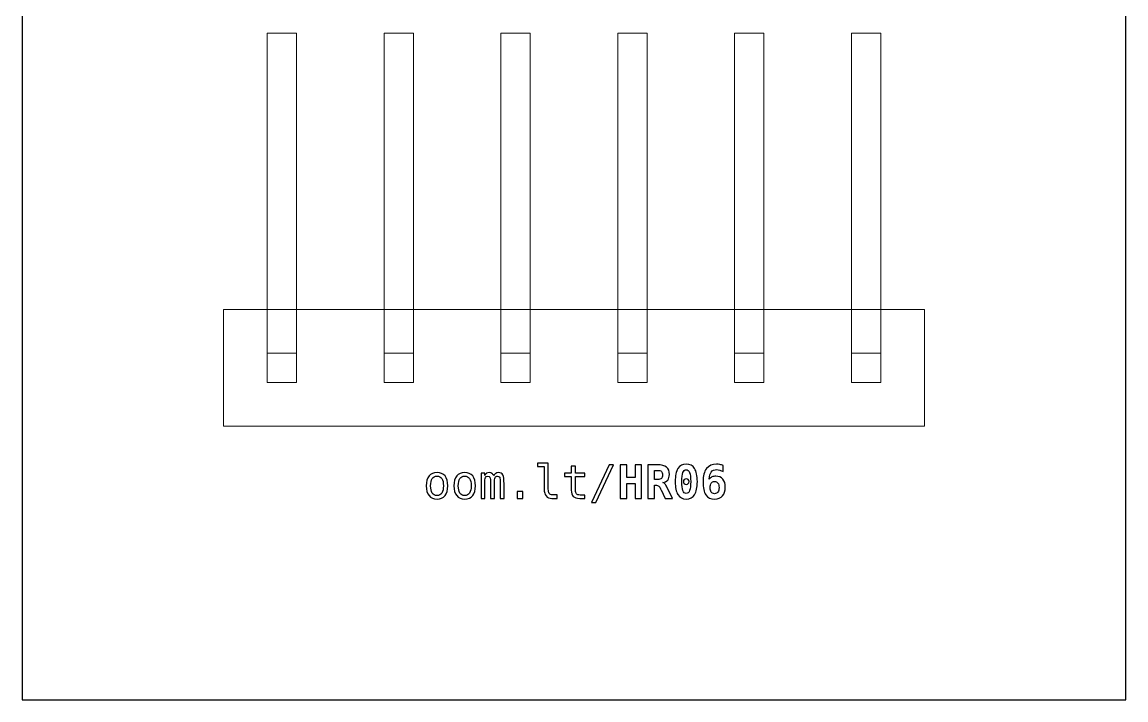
# Model space of a CAD drawing. Header units: centimetres. Extents: x -11.7 to -9.3, y -16.05 to -13.65.
# Drawn here: x -11.7 to -9.3, y -16.05 to -14.578 of the extents above; entities that cross this region are included whole.
import ezdxf

# ---------------------------------------------------------------- set-up
doc = ezdxf.new("R2010")
doc.units = ezdxf.units.CM
doc.header["$MEASUREMENT"] = 0
doc.layers.add('Layer 1', color=7, linetype='Continuous')

msp = doc.modelspace()

# ---------------------------------------------------------------- linework, layer by layer
at = {"layer": 'Layer 1', "color": 7}
msp.add_lwpolyline([(-11.7, -16.05), (-9.3, -16.05), (-9.3, -13.65), (-11.7, -13.65), (-11.7, -16.05)], close=True, dxfattribs=at)
at = {"layer": 'Layer 1', "color": 7, "lineweight": 20}
for points in [[(-11.167, -15.29659), (-11.103, -15.29659), (-11.103, -14.60159), (-11.167, -14.60159), (-11.167, -15.29659)], [(-10.913, -15.29659), (-10.849, -15.29659), (-10.849, -14.60159), (-10.913, -14.60159), (-10.913, -15.29659)], [(-10.659, -15.29659), (-10.595, -15.29659), (-10.595, -14.60159), (-10.659, -14.60159), (-10.659, -15.29659)], [(-10.405, -15.29659), (-10.341, -15.29659), (-10.341, -14.60159), (-10.405, -14.60159), (-10.405, -15.29659)], [(-10.151, -15.29659), (-10.087, -15.29659), (-10.087, -14.60159), (-10.151, -14.60159), (-10.151, -15.29659)], [(-9.897, -15.29655), (-9.833, -15.29655), (-9.833, -14.60155), (-9.897, -14.60155), (-9.897, -15.29655)], [(-11.262, -15.45555), (-9.738, -15.45555), (-9.738, -15.20155), (-11.262, -15.20155), (-11.262, -15.45555)], [(-11.167, -15.36055), (-11.103, -15.36055), (-11.103, -15.29655), (-11.167, -15.29655), (-11.167, -15.36055)], [(-10.913, -15.36055), (-10.849, -15.36055), (-10.849, -15.29655), (-10.913, -15.29655), (-10.913, -15.36055)], [(-10.659, -15.36055), (-10.595, -15.36055), (-10.595, -15.29655), (-10.659, -15.29655), (-10.659, -15.36055)], [(-10.405, -15.36055), (-10.341, -15.36055), (-10.341, -15.29655), (-10.405, -15.29655), (-10.405, -15.36055)], [(-10.151, -15.36055), (-10.087, -15.36055), (-10.087, -15.29655), (-10.151, -15.29655), (-10.151, -15.36055)], [(-9.897, -15.36055), (-9.833, -15.36055), (-9.833, -15.29655), (-9.897, -15.29655), (-9.897, -15.36055)]]:
    msp.add_lwpolyline(points, close=True, dxfattribs=at)
at = {"layer": 'Layer 1', "color": 250}
for points, knots in [([(-10.55587, -15.59235), (-10.55587, -15.59639), (-10.55513, -15.59942), (-10.55365, -15.60147), (-10.55365, -15.60147), (-10.55217, -15.60352), (-10.54998, -15.60455), (-10.54708, -15.60455), (-10.54708, -15.60455), (-10.54708, -15.60455), (-10.53658, -15.60455), (-10.53658, -15.60455), (-10.53658, -15.60455), (-10.53658, -15.60455), (-10.53658, -15.61217), (-10.53658, -15.61217), (-10.53658, -15.61217), (-10.53658, -15.61217), (-10.54795, -15.61217), (-10.54795, -15.61217), (-10.54795, -15.61217), (-10.55333, -15.61217), (-10.55748, -15.61044), (-10.56043, -15.60699), (-10.56043, -15.60699), (-10.56338, -15.60354), (-10.56485, -15.59865), (-10.56485, -15.59235), (-10.56485, -15.59235), (-10.56485, -15.59235), (-10.56485, -15.54268), (-10.56485, -15.54268), (-10.56485, -15.54268), (-10.56485, -15.54268), (-10.57925, -15.54268), (-10.57925, -15.54268), (-10.57925, -15.54268), (-10.57925, -15.54268), (-10.57925, -15.53565), (-10.57925, -15.53565), (-10.57925, -15.53565), (-10.57925, -15.53565), (-10.55587, -15.53565), (-10.55587, -15.53565), (-10.55587, -15.53565), (-10.55587, -15.53565), (-10.55587, -15.59235), (-10.55587, -15.59235)], [0, 0, 0, 0, 0.0833333, 0.0833333, 0.0833333, 0.0833333, 0.1666667, 0.1666667, 0.1666667, 0.1666667, 0.25, 0.25, 0.25, 0.25, 0.3333333, 0.3333333, 0.3333333, 0.3333333, 0.4166667, 0.4166667, 0.4166667, 0.4166667, 0.5, 0.5, 0.5, 0.5, 0.5833333, 0.5833333, 0.5833333, 0.5833333, 0.6666667, 0.6666667, 0.6666667, 0.6666667, 0.75, 0.75, 0.75, 0.75, 0.8333333, 0.8333333, 0.8333333, 0.8333333, 0.9166667, 0.9166667, 0.9166667, 0.9166667, 1, 1, 1, 1]), ([(-10.49687, -15.54195), (-10.49687, -15.54195), (-10.49687, -15.55748), (-10.49687, -15.55748), (-10.49687, -15.55748), (-10.49687, -15.55748), (-10.47645, -15.55748), (-10.47645, -15.55748), (-10.47645, -15.55748), (-10.47645, -15.55748), (-10.47645, -15.56447), (-10.47645, -15.56447), (-10.47645, -15.56447), (-10.47645, -15.56447), (-10.49687, -15.56447), (-10.49687, -15.56447), (-10.49687, -15.56447), (-10.49687, -15.56447), (-10.49687, -15.59415), (-10.49687, -15.59415), (-10.49687, -15.59415), (-10.49687, -15.59819), (-10.49611, -15.601), (-10.49457, -15.60259), (-10.49457, -15.60259), (-10.49304, -15.60419), (-10.49037, -15.60499), (-10.48657, -15.60499), (-10.48657, -15.60499), (-10.48657, -15.60499), (-10.47645, -15.60499), (-10.47645, -15.60499), (-10.47645, -15.60499), (-10.47645, -15.60499), (-10.47645, -15.61217), (-10.47645, -15.61217), (-10.47645, -15.61217), (-10.47645, -15.61217), (-10.48744, -15.61217), (-10.48744, -15.61217), (-10.48744, -15.61217), (-10.49419, -15.61217), (-10.49894, -15.61082), (-10.50171, -15.60812), (-10.50171, -15.60812), (-10.50447, -15.60542), (-10.50586, -15.60075), (-10.50586, -15.59415), (-10.50586, -15.59415), (-10.50586, -15.59415), (-10.50586, -15.56447), (-10.50586, -15.56447), (-10.50586, -15.56447), (-10.50586, -15.56447), (-10.52046, -15.56447), (-10.52046, -15.56447), (-10.52046, -15.56447), (-10.52046, -15.56447), (-10.52046, -15.55748), (-10.52046, -15.55748), (-10.52046, -15.55748), (-10.52046, -15.55748), (-10.50586, -15.55748), (-10.50586, -15.55748), (-10.50586, -15.55748), (-10.50586, -15.55748), (-10.50586, -15.54195), (-10.50586, -15.54195), (-10.50586, -15.54195), (-10.50586, -15.54195), (-10.49687, -15.54195), (-10.49687, -15.54195)], [0, 0, 0, 0, 0.0555556, 0.0555556, 0.0555556, 0.0555556, 0.1111111, 0.1111111, 0.1111111, 0.1111111, 0.1666667, 0.1666667, 0.1666667, 0.1666667, 0.2222222, 0.2222222, 0.2222222, 0.2222222, 0.2777778, 0.2777778, 0.2777778, 0.2777778, 0.3333333, 0.3333333, 0.3333333, 0.3333333, 0.3888889, 0.3888889, 0.3888889, 0.3888889, 0.4444444, 0.4444444, 0.4444444, 0.4444444, 0.5, 0.5, 0.5, 0.5, 0.5555556, 0.5555556, 0.5555556, 0.5555556, 0.6111111, 0.6111111, 0.6111111, 0.6111111, 0.6666667, 0.6666667, 0.6666667, 0.6666667, 0.7222222, 0.7222222, 0.7222222, 0.7222222, 0.7777778, 0.7777778, 0.7777778, 0.7777778, 0.8333333, 0.8333333, 0.8333333, 0.8333333, 0.8888889, 0.8888889, 0.8888889, 0.8888889, 0.9444444, 0.9444444, 0.9444444, 0.9444444, 1, 1, 1, 1]), ([(-10.42323, -15.53926), (-10.42323, -15.53926), (-10.41394, -15.53926), (-10.41394, -15.53926), (-10.41394, -15.53926), (-10.41394, -15.53926), (-10.45233, -15.62145), (-10.45233, -15.62145), (-10.45233, -15.62145), (-10.45233, -15.62145), (-10.46167, -15.62145), (-10.46167, -15.62145), (-10.46167, -15.62145), (-10.46167, -15.62145), (-10.42323, -15.53926), (-10.42323, -15.53926)], [0, 0, 0, 0, 0.25, 0.25, 0.25, 0.25, 0.5, 0.5, 0.5, 0.5, 0.75, 0.75, 0.75, 0.75, 1, 1, 1, 1]), ([(-10.39976, -15.53926), (-10.39976, -15.53926), (-10.38535, -15.53926), (-10.38535, -15.53926), (-10.38535, -15.53926), (-10.38535, -15.53926), (-10.38535, -15.56705), (-10.38535, -15.56705), (-10.38535, -15.56705), (-10.38535, -15.56705), (-10.36732, -15.56705), (-10.36732, -15.56705), (-10.36732, -15.56705), (-10.36732, -15.56705), (-10.36732, -15.53926), (-10.36732, -15.53926), (-10.36732, -15.53926), (-10.36732, -15.53926), (-10.35292, -15.53926), (-10.35292, -15.53926), (-10.35292, -15.53926), (-10.35292, -15.53926), (-10.35292, -15.61217), (-10.35292, -15.61217), (-10.35292, -15.61217), (-10.35292, -15.61217), (-10.36732, -15.61217), (-10.36732, -15.61217), (-10.36732, -15.61217), (-10.36732, -15.61217), (-10.36732, -15.57975), (-10.36732, -15.57975), (-10.36732, -15.57975), (-10.36732, -15.57975), (-10.38535, -15.57975), (-10.38535, -15.57975), (-10.38535, -15.57975), (-10.38535, -15.57975), (-10.38535, -15.61217), (-10.38535, -15.61217), (-10.38535, -15.61217), (-10.38535, -15.61217), (-10.39976, -15.61217), (-10.39976, -15.61217), (-10.39976, -15.61217), (-10.39976, -15.61217), (-10.39976, -15.53926), (-10.39976, -15.53926)], [0, 0, 0, 0, 0.0833333, 0.0833333, 0.0833333, 0.0833333, 0.1666667, 0.1666667, 0.1666667, 0.1666667, 0.25, 0.25, 0.25, 0.25, 0.3333333, 0.3333333, 0.3333333, 0.3333333, 0.4166667, 0.4166667, 0.4166667, 0.4166667, 0.5, 0.5, 0.5, 0.5, 0.5833333, 0.5833333, 0.5833333, 0.5833333, 0.6666667, 0.6666667, 0.6666667, 0.6666667, 0.75, 0.75, 0.75, 0.75, 0.8333333, 0.8333333, 0.8333333, 0.8333333, 0.9166667, 0.9166667, 0.9166667, 0.9166667, 1, 1, 1, 1]), ([(-10.30683, -15.57775), (-10.30539, -15.57803), (-10.30414, -15.57872), (-10.30309, -15.57978), (-10.30309, -15.57978), (-10.30203, -15.58083), (-10.30074, -15.5829), (-10.29921, -15.58595), (-10.29921, -15.58595), (-10.29921, -15.58595), (-10.28601, -15.61217), (-10.28601, -15.61217), (-10.28601, -15.61217), (-10.28601, -15.61217), (-10.30184, -15.61217), (-10.30184, -15.61217), (-10.30184, -15.61217), (-10.30184, -15.61217), (-10.31063, -15.59377), (-10.31063, -15.59377), (-10.31063, -15.59377), (-10.31089, -15.59325), (-10.31124, -15.59253), (-10.31166, -15.59162), (-10.31166, -15.59162), (-10.31423, -15.58612), (-10.31726, -15.58337), (-10.32074, -15.58337), (-10.32074, -15.58337), (-10.32074, -15.58337), (-10.32533, -15.58337), (-10.32533, -15.58337), (-10.32533, -15.58337), (-10.32533, -15.58337), (-10.32533, -15.61217), (-10.32533, -15.61217), (-10.32533, -15.61217), (-10.32533, -15.61217), (-10.33973, -15.61217), (-10.33973, -15.61217), (-10.33973, -15.61217), (-10.33973, -15.61217), (-10.33973, -15.53926), (-10.33973, -15.53926), (-10.33973, -15.53926), (-10.33973, -15.53926), (-10.31893, -15.53926), (-10.31893, -15.53926), (-10.31893, -15.53926), (-10.30956, -15.53926), (-10.30283, -15.54093), (-10.29874, -15.54425), (-10.29874, -15.54425), (-10.29466, -15.54756), (-10.29261, -15.55296), (-10.29261, -15.56046), (-10.29261, -15.56046), (-10.29261, -15.56547), (-10.29382, -15.56947), (-10.29628, -15.57243), (-10.29628, -15.57243), (-10.29871, -15.57538), (-10.30223, -15.57717), (-10.30683, -15.57775)], [0, 0, 0, 0, 0.0625, 0.0625, 0.0625, 0.0625, 0.125, 0.125, 0.125, 0.125, 0.1875, 0.1875, 0.1875, 0.1875, 0.25, 0.25, 0.25, 0.25, 0.3125, 0.3125, 0.3125, 0.3125, 0.375, 0.375, 0.375, 0.375, 0.4375, 0.4375, 0.4375, 0.4375, 0.5, 0.5, 0.5, 0.5, 0.5625, 0.5625, 0.5625, 0.5625, 0.625, 0.625, 0.625, 0.625, 0.6875, 0.6875, 0.6875, 0.6875, 0.75, 0.75, 0.75, 0.75, 0.8125, 0.8125, 0.8125, 0.8125, 0.875, 0.875, 0.875, 0.875, 0.9375, 0.9375, 0.9375, 0.9375, 1, 1, 1, 1]), ([(-10.32533, -15.55138), (-10.32533, -15.55138), (-10.32533, -15.57125), (-10.32533, -15.57125), (-10.32533, -15.57125), (-10.32533, -15.57125), (-10.31854, -15.57125), (-10.31854, -15.57125), (-10.31854, -15.57125), (-10.31461, -15.57125), (-10.31178, -15.57048), (-10.31008, -15.56893), (-10.31008, -15.56893), (-10.30836, -15.56738), (-10.30751, -15.56483), (-10.30751, -15.5613), (-10.30751, -15.5613), (-10.30751, -15.55775), (-10.30836, -15.5552), (-10.31004, -15.55368), (-10.31004, -15.55368), (-10.31174, -15.55215), (-10.31458, -15.55138), (-10.31854, -15.55138), (-10.31854, -15.55138), (-10.31854, -15.55138), (-10.32533, -15.55138), (-10.32533, -15.55138)], [0, 0, 0, 0, 0.1428571, 0.1428571, 0.1428571, 0.1428571, 0.2857143, 0.2857143, 0.2857143, 0.2857143, 0.4285714, 0.4285714, 0.4285714, 0.4285714, 0.5714286, 0.5714286, 0.5714286, 0.5714286, 0.7142857, 0.7142857, 0.7142857, 0.7142857, 0.8571429, 0.8571429, 0.8571429, 0.8571429, 1, 1, 1, 1]), ([(-10.28002, -15.57578), (-10.28002, -15.56317), (-10.27802, -15.5537), (-10.27402, -15.5474), (-10.27402, -15.5474), (-10.27, -15.5411), (-10.26398, -15.53795), (-10.25593, -15.53795), (-10.25593, -15.53795), (-10.24787, -15.53795), (-10.24183, -15.54108), (-10.23782, -15.54736), (-10.23782, -15.54736), (-10.23381, -15.55365), (-10.23181, -15.56313), (-10.23181, -15.57578), (-10.23181, -15.57578), (-10.23181, -15.58842), (-10.23381, -15.59789), (-10.23782, -15.60417), (-10.23782, -15.60417), (-10.24183, -15.61045), (-10.24787, -15.61359), (-10.25593, -15.61359), (-10.25593, -15.61359), (-10.26398, -15.61359), (-10.27, -15.61044), (-10.27402, -15.60414), (-10.27402, -15.60414), (-10.27802, -15.59784), (-10.28002, -15.58838), (-10.28002, -15.57578)], [0, 0, 0, 0, 0.125, 0.125, 0.125, 0.125, 0.25, 0.25, 0.25, 0.25, 0.375, 0.375, 0.375, 0.375, 0.5, 0.5, 0.5, 0.5, 0.625, 0.625, 0.625, 0.625, 0.75, 0.75, 0.75, 0.75, 0.875, 0.875, 0.875, 0.875, 1, 1, 1, 1]), ([(-10.25593, -15.55015), (-10.25927, -15.55015), (-10.26168, -15.55218), (-10.26322, -15.55625), (-10.26322, -15.55625), (-10.26475, -15.56033), (-10.26552, -15.56683), (-10.26552, -15.57578), (-10.26552, -15.57578), (-10.26552, -15.58472), (-10.26475, -15.5912), (-10.26322, -15.59528), (-10.26322, -15.59528), (-10.26168, -15.59935), (-10.25927, -15.60139), (-10.25593, -15.60139), (-10.25593, -15.60139), (-10.25258, -15.60139), (-10.25015, -15.59935), (-10.24862, -15.59528), (-10.24862, -15.59528), (-10.24708, -15.5912), (-10.24632, -15.58472), (-10.24632, -15.57578), (-10.24632, -15.57578), (-10.24632, -15.56683), (-10.24708, -15.56033), (-10.24862, -15.55625), (-10.24862, -15.55625), (-10.25015, -15.55218), (-10.25258, -15.55015), (-10.25593, -15.55015)], [0, 0, 0, 0, 0.125, 0.125, 0.125, 0.125, 0.25, 0.25, 0.25, 0.25, 0.375, 0.375, 0.375, 0.375, 0.5, 0.5, 0.5, 0.5, 0.625, 0.625, 0.625, 0.625, 0.75, 0.75, 0.75, 0.75, 0.875, 0.875, 0.875, 0.875, 1, 1, 1, 1]), ([(-10.17552, -15.54098), (-10.17552, -15.54098), (-10.17552, -15.55406), (-10.17552, -15.55406), (-10.17552, -15.55406), (-10.17809, -15.5526), (-10.18056, -15.5515), (-10.18292, -15.55076), (-10.18292, -15.55076), (-10.18527, -15.55003), (-10.18754, -15.54966), (-10.18972, -15.54966), (-10.18972, -15.54966), (-10.19492, -15.54966), (-10.19889, -15.55141), (-10.20161, -15.55491), (-10.20161, -15.55491), (-10.20432, -15.55841), (-10.20574, -15.56358), (-10.20587, -15.57042), (-10.20587, -15.57042), (-10.20434, -15.5683), (-10.20239, -15.56672), (-10.20002, -15.56565), (-10.20002, -15.56565), (-10.19764, -15.5646), (-10.19484, -15.56407), (-10.19162, -15.56407), (-10.19162, -15.56407), (-10.18504, -15.56407), (-10.17997, -15.56615), (-10.17639, -15.5703), (-10.17639, -15.5703), (-10.1728, -15.57445), (-10.17102, -15.58033), (-10.17102, -15.58795), (-10.17102, -15.58795), (-10.17102, -15.59612), (-10.17304, -15.60245), (-10.17706, -15.60695), (-10.17706, -15.60695), (-10.18107, -15.61144), (-10.18672, -15.61369), (-10.19402, -15.61369), (-10.19402, -15.61369), (-10.20291, -15.61369), (-10.20936, -15.6107), (-10.21338, -15.60475), (-10.21338, -15.60475), (-10.21739, -15.59879), (-10.21941, -15.58917), (-10.21941, -15.57588), (-10.21941, -15.57588), (-10.21941, -15.56327), (-10.21696, -15.5538), (-10.21204, -15.5475), (-10.21204, -15.5475), (-10.20712, -15.5412), (-10.19976, -15.53805), (-10.18992, -15.53805), (-10.18992, -15.53805), (-10.18764, -15.53805), (-10.18529, -15.5383), (-10.18287, -15.53878), (-10.18287, -15.53878), (-10.18044, -15.53926), (-10.17799, -15.54), (-10.17552, -15.54098)], [0, 0, 0, 0, 0.0588235, 0.0588235, 0.0588235, 0.0588235, 0.1176471, 0.1176471, 0.1176471, 0.1176471, 0.1764706, 0.1764706, 0.1764706, 0.1764706, 0.2352941, 0.2352941, 0.2352941, 0.2352941, 0.2941176, 0.2941176, 0.2941176, 0.2941176, 0.3529412, 0.3529412, 0.3529412, 0.3529412, 0.4117647, 0.4117647, 0.4117647, 0.4117647, 0.4705882, 0.4705882, 0.4705882, 0.4705882, 0.5294118, 0.5294118, 0.5294118, 0.5294118, 0.5882353, 0.5882353, 0.5882353, 0.5882353, 0.6470588, 0.6470588, 0.6470588, 0.6470588, 0.7058824, 0.7058824, 0.7058824, 0.7058824, 0.7647059, 0.7647059, 0.7647059, 0.7647059, 0.8235294, 0.8235294, 0.8235294, 0.8235294, 0.8823529, 0.8823529, 0.8823529, 0.8823529, 0.9411765, 0.9411765, 0.9411765, 0.9411765, 1, 1, 1, 1]), ([(-10.79782, -15.55616), (-10.79024, -15.55616), (-10.78444, -15.55861), (-10.78042, -15.56353), (-10.78042, -15.56353), (-10.7764, -15.56845), (-10.77439, -15.57557), (-10.77439, -15.58487), (-10.77439, -15.58487), (-10.77439, -15.59422), (-10.77639, -15.60134), (-10.78039, -15.60624), (-10.78039, -15.60624), (-10.78441, -15.61114), (-10.79021, -15.61359), (-10.79782, -15.61359), (-10.79782, -15.61359), (-10.80542, -15.61359), (-10.81121, -15.61114), (-10.81523, -15.60624), (-10.81523, -15.60624), (-10.81923, -15.60134), (-10.82123, -15.59422), (-10.82123, -15.58487), (-10.82123, -15.58487), (-10.82123, -15.57557), (-10.81923, -15.56845), (-10.81523, -15.56353), (-10.81523, -15.56353), (-10.81121, -15.55861), (-10.80542, -15.55616), (-10.79782, -15.55616)], [0, 0, 0, 0, 0.125, 0.125, 0.125, 0.125, 0.25, 0.25, 0.25, 0.25, 0.375, 0.375, 0.375, 0.375, 0.5, 0.5, 0.5, 0.5, 0.625, 0.625, 0.625, 0.625, 0.75, 0.75, 0.75, 0.75, 0.875, 0.875, 0.875, 0.875, 1, 1, 1, 1]), ([(-10.79782, -15.56378), (-10.80239, -15.56378), (-10.80584, -15.56555), (-10.80819, -15.5691), (-10.80819, -15.5691), (-10.81054, -15.57265), (-10.81171, -15.57792), (-10.81171, -15.58487), (-10.81171, -15.58487), (-10.81171, -15.5918), (-10.81054, -15.59705), (-10.80819, -15.60062), (-10.80819, -15.60062), (-10.80584, -15.60419), (-10.80239, -15.60597), (-10.79782, -15.60597), (-10.79782, -15.60597), (-10.79324, -15.60597), (-10.78977, -15.60419), (-10.78742, -15.60062), (-10.78742, -15.60062), (-10.78507, -15.59705), (-10.78391, -15.5918), (-10.78391, -15.58487), (-10.78391, -15.58487), (-10.78391, -15.57792), (-10.78507, -15.57265), (-10.78742, -15.5691), (-10.78742, -15.5691), (-10.78977, -15.56555), (-10.79324, -15.56378), (-10.79782, -15.56378)], [0, 0, 0, 0, 0.125, 0.125, 0.125, 0.125, 0.25, 0.25, 0.25, 0.25, 0.375, 0.375, 0.375, 0.375, 0.5, 0.5, 0.5, 0.5, 0.625, 0.625, 0.625, 0.625, 0.75, 0.75, 0.75, 0.75, 0.875, 0.875, 0.875, 0.875, 1, 1, 1, 1]), ([(-10.73761, -15.55616), (-10.73003, -15.55616), (-10.72423, -15.55861), (-10.72021, -15.56353), (-10.72021, -15.56353), (-10.71619, -15.56845), (-10.71418, -15.57557), (-10.71418, -15.58487), (-10.71418, -15.58487), (-10.71418, -15.59422), (-10.71618, -15.60134), (-10.72018, -15.60624), (-10.72018, -15.60624), (-10.7242, -15.61114), (-10.73, -15.61359), (-10.73761, -15.61359), (-10.73761, -15.61359), (-10.74521, -15.61359), (-10.751, -15.61114), (-10.75502, -15.60624), (-10.75502, -15.60624), (-10.75902, -15.60134), (-10.76102, -15.59422), (-10.76102, -15.58487), (-10.76102, -15.58487), (-10.76102, -15.57557), (-10.75902, -15.56845), (-10.75502, -15.56353), (-10.75502, -15.56353), (-10.751, -15.55861), (-10.74521, -15.55616), (-10.73761, -15.55616)], [0, 0, 0, 0, 0.125, 0.125, 0.125, 0.125, 0.25, 0.25, 0.25, 0.25, 0.375, 0.375, 0.375, 0.375, 0.5, 0.5, 0.5, 0.5, 0.625, 0.625, 0.625, 0.625, 0.75, 0.75, 0.75, 0.75, 0.875, 0.875, 0.875, 0.875, 1, 1, 1, 1]), ([(-10.73761, -15.56378), (-10.74218, -15.56378), (-10.74563, -15.56555), (-10.74798, -15.5691), (-10.74798, -15.5691), (-10.75033, -15.57265), (-10.7515, -15.57792), (-10.7515, -15.58487), (-10.7515, -15.58487), (-10.7515, -15.5918), (-10.75033, -15.59705), (-10.74798, -15.60062), (-10.74798, -15.60062), (-10.74563, -15.60419), (-10.74218, -15.60597), (-10.73761, -15.60597), (-10.73761, -15.60597), (-10.73303, -15.60597), (-10.72956, -15.60419), (-10.72721, -15.60062), (-10.72721, -15.60062), (-10.72486, -15.59705), (-10.7237, -15.5918), (-10.7237, -15.58487), (-10.7237, -15.58487), (-10.7237, -15.57792), (-10.72486, -15.57265), (-10.72721, -15.5691), (-10.72721, -15.5691), (-10.72956, -15.56555), (-10.73303, -15.56378), (-10.73761, -15.56378)], [0, 0, 0, 0, 0.125, 0.125, 0.125, 0.125, 0.25, 0.25, 0.25, 0.25, 0.375, 0.375, 0.375, 0.375, 0.5, 0.5, 0.5, 0.5, 0.625, 0.625, 0.625, 0.625, 0.75, 0.75, 0.75, 0.75, 0.875, 0.875, 0.875, 0.875, 1, 1, 1, 1]), ([(-10.67449, -15.56305), (-10.67339, -15.5607), (-10.67197, -15.55896), (-10.67025, -15.55785), (-10.67025, -15.55785), (-10.66855, -15.55673), (-10.66649, -15.55616), (-10.66409, -15.55616), (-10.66409, -15.55616), (-10.65969, -15.55616), (-10.65658, -15.55786), (-10.65478, -15.56126), (-10.65478, -15.56126), (-10.65297, -15.56467), (-10.65207, -15.57107), (-10.65207, -15.58048), (-10.65207, -15.58048), (-10.65207, -15.58048), (-10.65207, -15.61217), (-10.65207, -15.61217), (-10.65207, -15.61217), (-10.65207, -15.61217), (-10.66027, -15.61217), (-10.66027, -15.61217), (-10.66027, -15.61217), (-10.66027, -15.61217), (-10.66027, -15.58087), (-10.66027, -15.58087), (-10.66027, -15.58087), (-10.66027, -15.57315), (-10.6607, -15.56837), (-10.66157, -15.56648), (-10.66157, -15.56648), (-10.66242, -15.56462), (-10.664, -15.56368), (-10.66629, -15.56368), (-10.66629, -15.56368), (-10.66889, -15.56368), (-10.67067, -15.56468), (-10.67164, -15.56668), (-10.67164, -15.56668), (-10.67259, -15.56868), (-10.67307, -15.57342), (-10.67307, -15.58087), (-10.67307, -15.58087), (-10.67307, -15.58087), (-10.67307, -15.61217), (-10.67307, -15.61217), (-10.67307, -15.61217), (-10.67307, -15.61217), (-10.68127, -15.61217), (-10.68127, -15.61217), (-10.68127, -15.61217), (-10.68127, -15.61217), (-10.68127, -15.58087), (-10.68127, -15.58087), (-10.68127, -15.58087), (-10.68127, -15.57305), (-10.68174, -15.56823), (-10.68267, -15.56642), (-10.68267, -15.56642), (-10.68359, -15.5646), (-10.68525, -15.56368), (-10.68767, -15.56368), (-10.68767, -15.56368), (-10.69005, -15.56368), (-10.69171, -15.56468), (-10.69262, -15.56668), (-10.69262, -15.56668), (-10.69356, -15.56868), (-10.69402, -15.57342), (-10.69402, -15.58087), (-10.69402, -15.58087), (-10.69402, -15.58087), (-10.69402, -15.61217), (-10.69402, -15.61217), (-10.69402, -15.61217), (-10.69402, -15.61217), (-10.70217, -15.61217), (-10.70217, -15.61217), (-10.70217, -15.61217), (-10.70217, -15.61217), (-10.70217, -15.55748), (-10.70217, -15.55748), (-10.70217, -15.55748), (-10.70217, -15.55748), (-10.69402, -15.55748), (-10.69402, -15.55748), (-10.69402, -15.55748), (-10.69402, -15.55748), (-10.69402, -15.56216), (-10.69402, -15.56216), (-10.69402, -15.56216), (-10.69296, -15.56021), (-10.69161, -15.55873), (-10.68999, -15.5577), (-10.68999, -15.5577), (-10.68839, -15.55668), (-10.68655, -15.55616), (-10.6845, -15.55616), (-10.6845, -15.55616), (-10.68202, -15.55616), (-10.67997, -15.55673), (-10.67832, -15.55786), (-10.67832, -15.55786), (-10.67667, -15.55901), (-10.6754, -15.56073), (-10.67449, -15.56305)], [0, 0, 0, 0, 0.037037, 0.037037, 0.037037, 0.037037, 0.0740741, 0.0740741, 0.0740741, 0.0740741, 0.1111111, 0.1111111, 0.1111111, 0.1111111, 0.1481481, 0.1481481, 0.1481481, 0.1481481, 0.1851852, 0.1851852, 0.1851852, 0.1851852, 0.2222222, 0.2222222, 0.2222222, 0.2222222, 0.2592593, 0.2592593, 0.2592593, 0.2592593, 0.2962963, 0.2962963, 0.2962963, 0.2962963, 0.3333333, 0.3333333, 0.3333333, 0.3333333, 0.3703704, 0.3703704, 0.3703704, 0.3703704, 0.4074074, 0.4074074, 0.4074074, 0.4074074, 0.4444444, 0.4444444, 0.4444444, 0.4444444, 0.4814815, 0.4814815, 0.4814815, 0.4814815, 0.5185185, 0.5185185, 0.5185185, 0.5185185, 0.5555556, 0.5555556, 0.5555556, 0.5555556, 0.5925926, 0.5925926, 0.5925926, 0.5925926, 0.6296296, 0.6296296, 0.6296296, 0.6296296, 0.6666667, 0.6666667, 0.6666667, 0.6666667, 0.7037037, 0.7037037, 0.7037037, 0.7037037, 0.7407407, 0.7407407, 0.7407407, 0.7407407, 0.7777778, 0.7777778, 0.7777778, 0.7777778, 0.8148148, 0.8148148, 0.8148148, 0.8148148, 0.8518519, 0.8518519, 0.8518519, 0.8518519, 0.8888889, 0.8888889, 0.8888889, 0.8888889, 0.9259259, 0.9259259, 0.9259259, 0.9259259, 0.962963, 0.962963, 0.962963, 0.962963, 1, 1, 1, 1]), ([(-10.262, -15.57578), (-10.262, -15.57407), (-10.26142, -15.57262), (-10.26023, -15.57145), (-10.26023, -15.57145), (-10.25907, -15.57027), (-10.25763, -15.56968), (-10.25593, -15.56968), (-10.25593, -15.56968), (-10.25422, -15.56968), (-10.25277, -15.57027), (-10.2516, -15.57145), (-10.2516, -15.57145), (-10.25042, -15.57262), (-10.24983, -15.57407), (-10.24983, -15.57578), (-10.24983, -15.57578), (-10.24983, -15.57748), (-10.25042, -15.57892), (-10.2516, -15.58008), (-10.2516, -15.58008), (-10.25277, -15.58127), (-10.25422, -15.58185), (-10.25593, -15.58185), (-10.25593, -15.58185), (-10.25763, -15.58185), (-10.25907, -15.58127), (-10.26023, -15.58012), (-10.26023, -15.58012), (-10.26142, -15.57897), (-10.262, -15.57752), (-10.262, -15.57578)], [0, 0, 0, 0, 0.125, 0.125, 0.125, 0.125, 0.25, 0.25, 0.25, 0.25, 0.375, 0.375, 0.375, 0.375, 0.5, 0.5, 0.5, 0.5, 0.625, 0.625, 0.625, 0.625, 0.75, 0.75, 0.75, 0.75, 0.875, 0.875, 0.875, 0.875, 1, 1, 1, 1]), ([(-10.19441, -15.57563), (-10.19752, -15.57563), (-10.19991, -15.57677), (-10.20156, -15.57903), (-10.20156, -15.57903), (-10.20321, -15.5813), (-10.20402, -15.58457), (-10.20402, -15.58887), (-10.20402, -15.58887), (-10.20402, -15.59313), (-10.20321, -15.5964), (-10.20156, -15.59867), (-10.20156, -15.59867), (-10.19991, -15.60094), (-10.19752, -15.60207), (-10.19441, -15.60207), (-10.19441, -15.60207), (-10.19127, -15.60207), (-10.18887, -15.60094), (-10.18721, -15.59867), (-10.18721, -15.59867), (-10.18552, -15.5964), (-10.18469, -15.59313), (-10.18469, -15.58887), (-10.18469, -15.58887), (-10.18469, -15.5846), (-10.18552, -15.58133), (-10.18721, -15.57905), (-10.18721, -15.57905), (-10.18887, -15.57677), (-10.19127, -15.57563), (-10.19441, -15.57563)], [0, 0, 0, 0, 0.125, 0.125, 0.125, 0.125, 0.25, 0.25, 0.25, 0.25, 0.375, 0.375, 0.375, 0.375, 0.5, 0.5, 0.5, 0.5, 0.625, 0.625, 0.625, 0.625, 0.75, 0.75, 0.75, 0.75, 0.875, 0.875, 0.875, 0.875, 1, 1, 1, 1]), ([(-10.62339, -15.59727), (-10.62339, -15.59727), (-10.61109, -15.59727), (-10.61109, -15.59727), (-10.61109, -15.59727), (-10.61109, -15.59727), (-10.61109, -15.61217), (-10.61109, -15.61217), (-10.61109, -15.61217), (-10.61109, -15.61217), (-10.62339, -15.61217), (-10.62339, -15.61217), (-10.62339, -15.61217), (-10.62339, -15.61217), (-10.62339, -15.59727), (-10.62339, -15.59727)], [0, 0, 0, 0, 0.25, 0.25, 0.25, 0.25, 0.5, 0.5, 0.5, 0.5, 0.75, 0.75, 0.75, 0.75, 1, 1, 1, 1])]:
    msp.add_open_spline(points, degree=3, knots=knots, dxfattribs=at)

doc.saveas('drawing.dxf')
